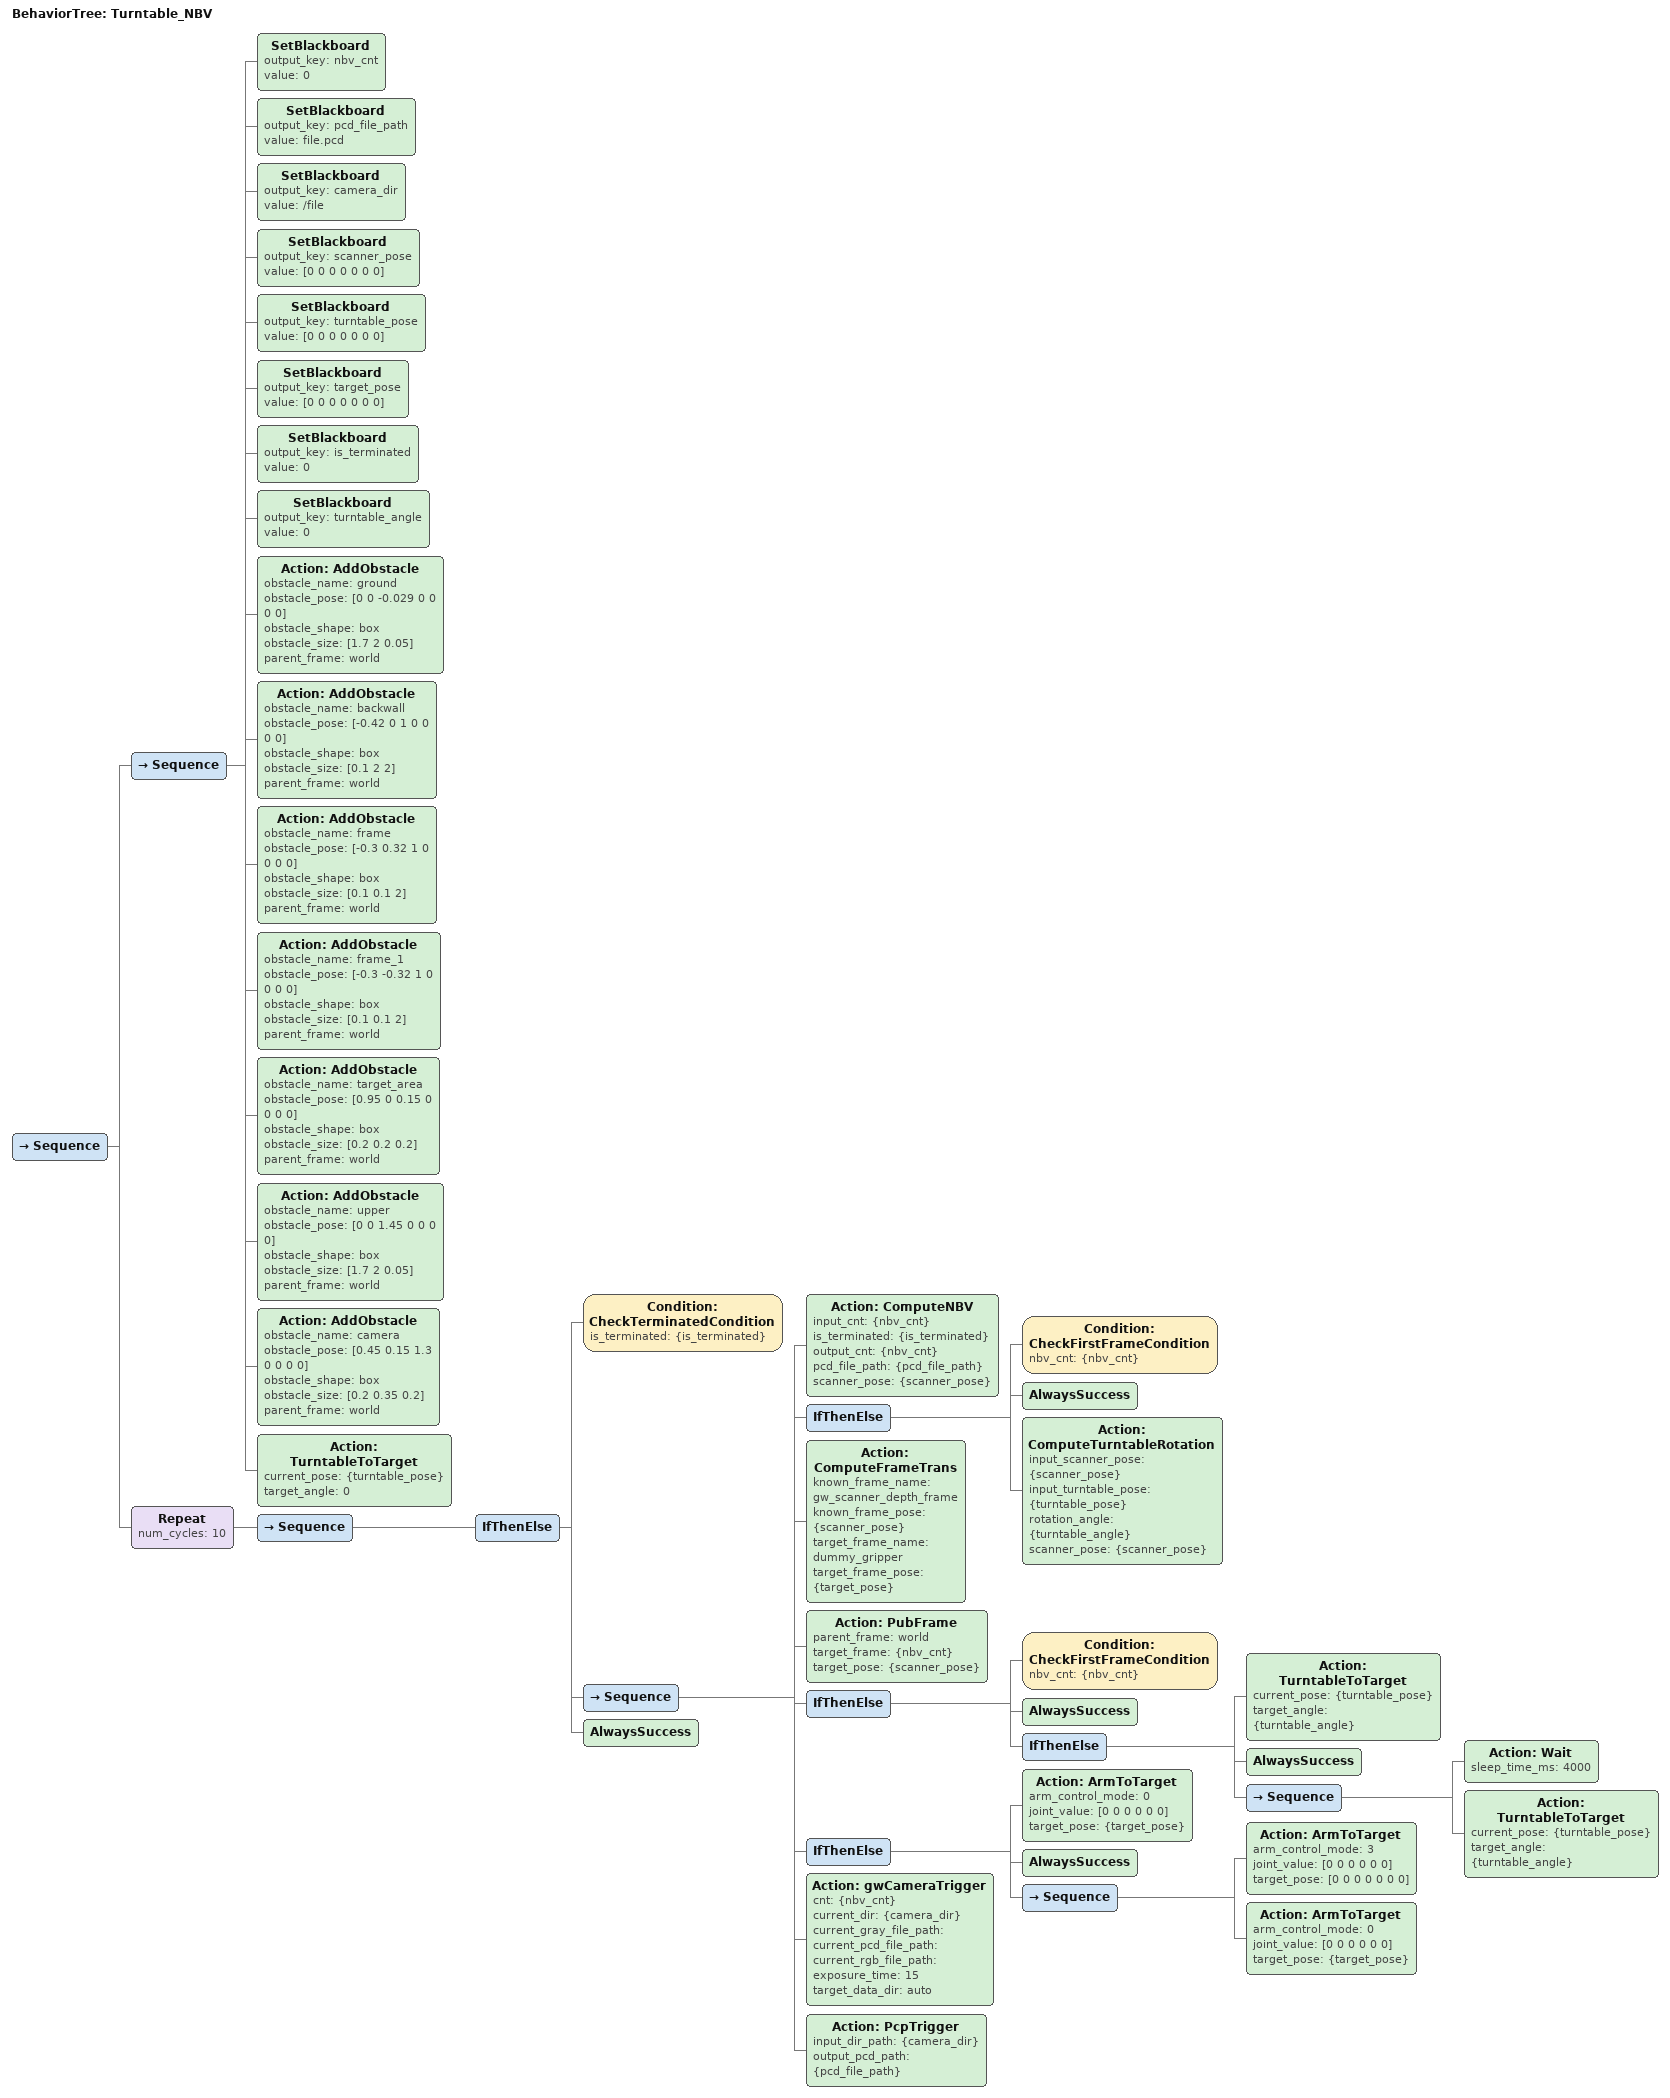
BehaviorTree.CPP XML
<?xml version="1.0"?>
<root main_tree_to_execute="Turntable_NBV">
    <BehaviorTree ID="Turntable_NBV">
        <Sequence>
            <Sequence>
                <SetBlackboard output_key="nbv_cnt" value="0"/>
                <SetBlackboard output_key="pcd_file_path" value="file.pcd"/>
                <SetBlackboard output_key="camera_dir" value="/file"/>
                <SetBlackboard output_key="scanner_pose" value="[0 0 0 0 0 0 0]"/>
                <SetBlackboard output_key="turntable_pose" value="[0 0 0 0 0 0 0]"/>
                <SetBlackboard output_key="target_pose" value="[0 0 0 0 0 0 0]"/>
                <SetBlackboard output_key="is_terminated" value="0"/>
                <SetBlackboard output_key="turntable_angle" value="0"/>
                <Action ID="AddObstacle" obstacle_name="ground" obstacle_pose="[0 0 -0.029 0 0 0 0]" obstacle_shape="box" obstacle_size="[1.7 2 0.05]" parent_frame="world"/>
                <Action ID="AddObstacle" obstacle_name="backwall" obstacle_pose="[-0.42 0 1 0 0 0 0]" obstacle_shape="box" obstacle_size="[0.1 2 2]" parent_frame="world"/>
                <Action ID="AddObstacle" obstacle_name="frame" obstacle_pose="[-0.3 0.32 1 0 0 0 0]" obstacle_shape="box" obstacle_size="[0.1 0.1 2]" parent_frame="world"/>
                <Action ID="AddObstacle" obstacle_name="frame_1" obstacle_pose="[-0.3 -0.32 1 0 0 0 0]" obstacle_shape="box" obstacle_size="[0.1 0.1 2]" parent_frame="world"/>
                <Action ID="AddObstacle" obstacle_name="target_area" obstacle_pose="[0.95 0 0.15 0 0 0 0]" obstacle_shape="box" obstacle_size="[0.2 0.2 0.2]" parent_frame="world"/>
                <Action ID="AddObstacle" obstacle_name="upper" obstacle_pose="[0 0 1.45 0 0 0 0]" obstacle_shape="box" obstacle_size="[1.7 2 0.05]" parent_frame="world"/>
                <Action ID="AddObstacle" obstacle_name="camera" obstacle_pose="[0.45 0.15 1.3 0 0 0 0]" obstacle_shape="box" obstacle_size="[0.2 0.35 0.2]" parent_frame="world"/>
                <Action ID="TurntableToTarget" current_pose="{turntable_pose}" target_angle="0"/>
            </Sequence>
            <Repeat num_cycles="10">
                <Sequence>
                    <IfThenElse>
                        <Condition ID="CheckTerminatedCondition" is_terminated="{is_terminated}"/>
                        <Sequence>
                            <Action ID="ComputeNBV" input_cnt="{nbv_cnt}" is_terminated="{is_terminated}" output_cnt="{nbv_cnt}" pcd_file_path="{pcd_file_path}" scanner_pose="{scanner_pose}"/>
                            <IfThenElse>
                                <Condition ID="CheckFirstFrameCondition" nbv_cnt="{nbv_cnt}"/>
                                <AlwaysSuccess/>
                                <Action ID="ComputeTurntableRotation" input_scanner_pose="{scanner_pose}" input_turntable_pose="{turntable_pose}" rotation_angle="{turntable_angle}" scanner_pose="{scanner_pose}"/>
                            </IfThenElse>
                            <Action ID="ComputeFrameTrans" known_frame_name="gw_scanner_depth_frame" known_frame_pose="{scanner_pose}" target_frame_name="dummy_gripper" target_frame_pose="{target_pose}"/>
                            <Action ID="PubFrame" parent_frame="world" target_frame="{nbv_cnt}" target_pose="{scanner_pose}"/>
                            <IfThenElse>
                                <Condition ID="CheckFirstFrameCondition" nbv_cnt="{nbv_cnt}"/>
                                <AlwaysSuccess/>
                                <IfThenElse>
                                    <Action ID="TurntableToTarget" current_pose="{turntable_pose}" target_angle="{turntable_angle}"/>
                                    <AlwaysSuccess/>
                                    <Sequence>
                                        <Action ID="Wait" sleep_time_ms="4000"/>
                                        <Action ID="TurntableToTarget" current_pose="{turntable_pose}" target_angle="{turntable_angle}"/>
                                    </Sequence>
                                </IfThenElse>
                            </IfThenElse>
                            <IfThenElse>
                                <Action ID="ArmToTarget" arm_control_mode="0" joint_value="[0 0 0 0 0 0]" target_pose="{target_pose}"/>
                                <AlwaysSuccess/>
                                <Sequence>
                                    <Action ID="ArmToTarget" arm_control_mode="3" joint_value="[0 0 0 0 0 0]" target_pose="[0 0 0 0 0 0 0]"/>
                                    <Action ID="ArmToTarget" arm_control_mode="0" joint_value="[0 0 0 0 0 0]" target_pose="{target_pose}"/>
                                </Sequence>
                            </IfThenElse>
                            <Action ID="gwCameraTrigger" cnt="{nbv_cnt}" current_dir="{camera_dir}" current_gray_file_path="" current_pcd_file_path="" current_rgb_file_path="" exposure_time="15" target_data_dir="auto"/>
                            <Action ID="PcpTrigger" input_dir_path="{camera_dir}" output_pcd_path="{pcd_file_path}"/>
                        </Sequence>
                        <AlwaysSuccess/>
                    </IfThenElse>
                </Sequence>
            </Repeat>
        </Sequence>
    </BehaviorTree>
</root>
